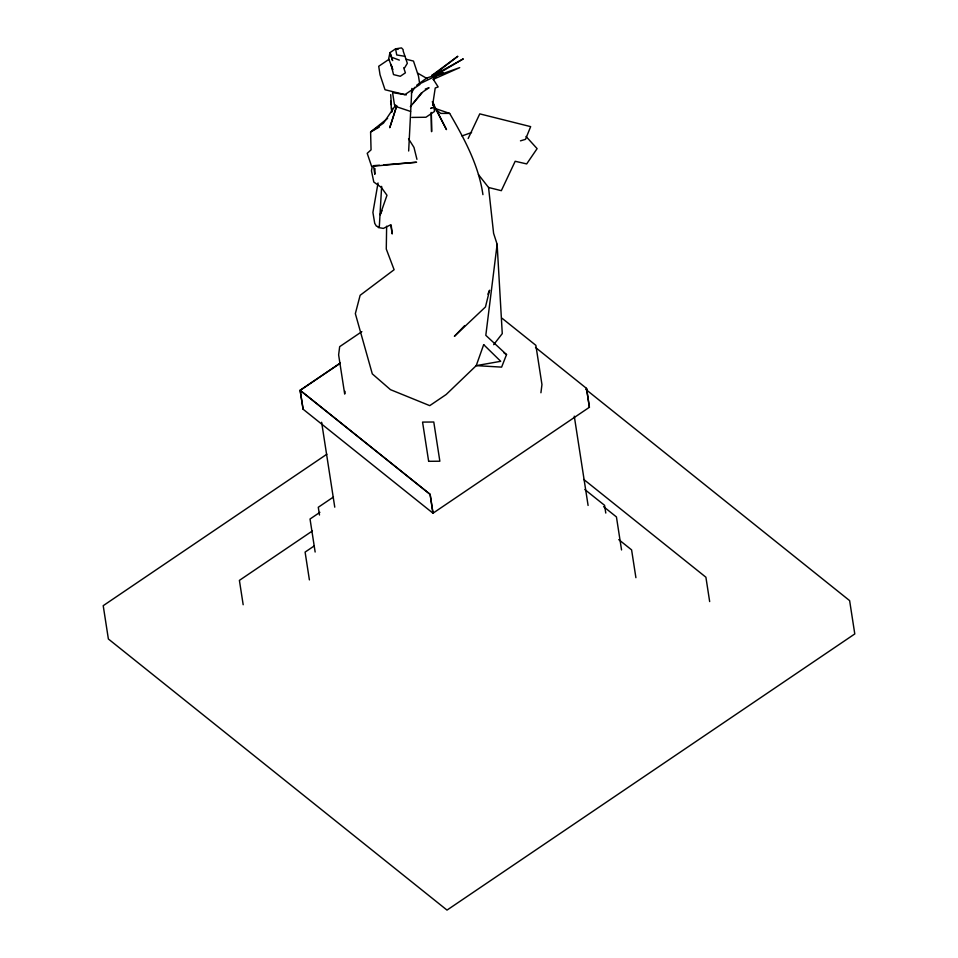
<?xml version="1.0" encoding="UTF-8"?>
<svg xmlns="http://www.w3.org/2000/svg" width="958" height="958" viewBox="0 0 958 958"><rect width="100%" height="100%" fill="white"/><g stroke="black" fill="none" stroke-linecap="round" stroke-linejoin="round"><path stroke-width="1.44" d="M374.973 168.608L374.817 174.308L373.476 165.674L379.428 165.207M408.659 151.005L411.868 88.435M381.643 186.379L379.296 226.986L376.398 226.124L374.722 223.346L372.913 212.448L378.039 182.954M478.449 174.607L488.556 187.481L493.598 233.333L497.13 244.278L485.814 335.336L506.531 354.58L501.621 367.118L476.234 365.633L446.189 394.492L429.747 405.641L390.481 389.666L372.303 373.883L355.346 313.625L360.136 295.303L394.109 269.725L386.278 249.044L386.637 226.208M345.048 391.355L344.7 394.097L338.629 354.879L339.671 346.664L361.849 331.636M540.923 392.768L541.953 384.553L535.869 345.335L502.076 318.272M372.219 166.68L371.464 170.835L373.788 182.02L381.296 187.373L386.984 195.276L380.17 214.772L381.955 210.7M432.609 105.332L435.219 87.992L438.153 86.938L433.315 79.334L436.285 75.957L459.708 67.623L433.315 79.334M406.384 94.854L392.576 92.603L394.445 104.662L396.468 106.721L389.75 127.725L396.804 105.62M487.885 294.178L489.586 290.226L485.466 306.955L454.391 336.318L464.69 325.588M436.632 73.012L433.483 79.801L436.812 75.347M468.163 138.527L479.766 113.87L530.66 126.636L525.511 139.329L520.469 140.85M404.623 67.826L407.33 63.3L403.067 50.678M411.341 93.058L414.862 87.238M395.678 105.093L383.451 123.163L370.602 131.988L371.057 149.855L367.213 153.328L371.608 166.369L416.574 162.237L383.883 164.848M493.669 344.688L502.267 333.612L497.13 244.278M413.389 102.997L421.364 92.878M387.607 118.397L370.602 131.988L379.272 127.079M410.335 106.721L422.981 91.824L429.064 87.753L425.28 89.07M389.008 59.3L378.721 66.27L380.027 74.748L385.02 89.741L404.899 94.638L419.796 84.555L418.478 76.065L413.485 61.072L406.384 59.324M431.902 107.631L430.669 108.47L433.711 107.308L433.315 103.033L434.525 111.427L425.939 117.247L411.796 117.427M340.21 363.094L300.117 390.253L303.099 409.21L432.992 513.201L589.398 407.27L586.536 388.313M340.198 363.286L300.225 390.349L430.118 494.34L432.992 513.201L430.118 494.34L300.105 390.349L303.099 409.21M326.87 454.212L103.213 605.684L108.374 638.986L447.015 910.1L854.787 633.933L849.626 600.63L585.721 389.343M333.468 496.998L318.284 507.273L319.481 515.009M319.876 512.35L310.033 519.02L315.146 552.024M312.392 530.948L239.404 580.38L243.176 604.737M314.284 545.88L305.099 552.095L309.398 579.901M461.96 135.94L471.576 132.539M428.621 461.313L439.854 461.217L433.782 422.011L422.562 422.095L428.645 461.301M482.928 194.654C478.713 165.207 464.343 138.79 449.649 113.403L440.752 113.403L436.237 109.871L446.476 129.617L432.286 101.74M404.947 56.318L396.732 54.965L395.582 48.834L401.51 47.9L403.198 49.684M378.171 227.525L383.38 228.399L390.78 224.759L392.205 233.968L391.211 225.274M398.073 49.445L395.582 48.834L389.978 52.63L388.685 58.713L392.744 69.599L391.044 64.473L393.522 74.604L400.312 76.281L405.39 72.832L403.689 67.719M488.556 187.481L501.333 190.678L515.176 161.279L526.684 163.914L537.103 148.634L526.038 136.455M396.468 106.721L410.587 111.439M434.681 108.314L449.649 113.403M391.499 57.217L392.612 60.582L389.978 52.63L391.499 57.217L399.342 60.115M417.532 73.047L427.268 78.676M504.028 352.975L506.531 354.58M535.51 347.455L586.524 388.409L589.398 407.27M583.793 479.467L705.902 577.219L709.662 601.576M584.859 489.55L604.582 505.333L605.779 513.057M603.588 506.65L616.437 516.937L621.55 549.952M618.772 539.605L631.597 549.88L635.908 577.686M436.237 109.871L438.201 112.05M408.551 138.814L413.976 147.4L416.934 159.327M574.273 416.155L588.092 505.453M321.625 422.262L334.761 507.165M390.648 101.093L391.738 112.026M390.696 94.638L391.379 104.673M391.571 107.535L391.858 111.835M431.208 112.421L431.591 131.677L431.363 112.864M483.682 344.652L476.234 365.633L500.723 361.31L483.682 344.652M457.685 56.378L435.064 73.814L431.795 75.478L457.685 56.378M426.789 78.029L416.694 85.262L443.015 72.592L426.789 78.029M463.085 58.989L436.752 74.568L436.68 73.61L463.085 58.989"/></g></svg>
